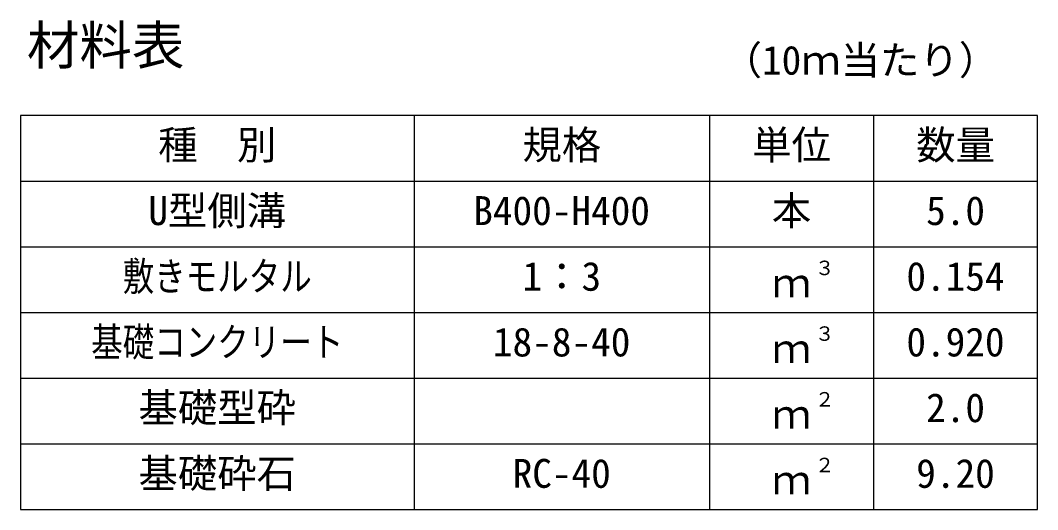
# Model space of a CAD drawing. Units: millimetres, scale not verified. Extents: x -25200 to 25200, y -8910 to 8910.
# Drawn here: x 14280 to 15830, y 4236 to 4981 of the extents above; entities that cross this region are included whole.
import ezdxf
from ezdxf.enums import TextEntityAlignment as Align

# ---------------------------------------------------------------- set-up
doc = ezdxf.new("R2010")
doc.units = ezdxf.units.MM
doc.header["$LTSCALE"] = 30
for name, color, linetype, lineweight in [('0-3_HYO', 3, 'Continuous', 25), ('0-4_HYO2', 4, 'Continuous', 25), ('0-6_TXT', 7, 'Continuous', 25)]:
    doc.layers.add(name, color=color, linetype=linetype, lineweight=lineweight)
doc.styles.add('ＭＳ ゴシック', font='')
doc.styles.get('ＭＳ ゴシック').set_extended_font_data('MS Gothic')

msp = doc.modelspace()

# ---------------------------------------------------------------- linework, layer by layer
at = {"layer": '0-3_HYO'}
for p, q in [((14879.78, 4835.8), (14879.78, 4235.8)), ((15329.78, 4835.8), (15329.78, 4235.8)), ((15579.78, 4835.8), (15579.78, 4235.8)), ((14279.78, 4735.8), (15829.78, 4735.8))]:
    msp.add_line(p, q, dxfattribs=at)
msp.add_lwpolyline([(14279.78, 4235.8), (15829.78, 4235.8), (15829.78, 4835.8), (14279.78, 4835.8)], close=True, dxfattribs=at)
at = {"layer": '0-4_HYO2'}
for p, q in [((14279.78, 4635.8), (15829.78, 4635.8)), ((14279.78, 4535.8), (15829.78, 4535.8)), ((14279.78, 4435.8), (15829.78, 4435.8)), ((14279.78, 4335.8), (15829.78, 4335.8))]:
    msp.add_line(p, q, dxfattribs=at)

# ---------------------------------------------------------------- texts
at = {"layer": '0-6_TXT', "style": 'ＭＳ ゴシック'}
for s, height, p in [('材料表', 58.65, (14289.78, 4895.8)), ('（10ｍ当たり）', 43.99, (15349.78, 4884.8)), ('種\u3000別', 43.99, (14489.78, 4755.8)), ('規格', 43.99, (15044.78, 4755.8)), ('単位', 43.99, (15394.78, 4755.8)), ('数量', 43.99, (15644.78, 4755.8)), ('U型側溝', 43.99, (14474.78, 4655.8)), ('B400-H400', 43.99, (14969.78, 4655.8)), ('本', 43.99, (15424.78, 4655.8)), ('5.0', 43.99, (15659.78, 4655.8)), ('1：3', 43.99, (15044.78, 4555.8)), ('３', 21.99, (15490.32, 4586.17)), ('0.154', 43.99, (15629.78, 4555.8)), ('ｍ', 43.99, (15424.78, 4545.8)), ('18-8-40', 43.99, (14999.78, 4455.8)), ('３', 21.99, (15490.32, 4486.17)), ('0.920', 43.99, (15629.78, 4455.8)), ('ｍ', 43.99, (15424.78, 4445.8)), ('基礎型砕', 43.99, (14459.78, 4355.8)), ('２', 21.99, (15490.32, 4386.17)), ('2.0', 43.99, (15659.78, 4355.8)), ('ｍ', 43.99, (15424.78, 4345.8)), ('基礎砕石', 43.99, (14459.78, 4255.8)), ('RC-40', 43.99, (15029.78, 4255.8)), ('２', 21.99, (15490.32, 4286.17)), ('9.20', 43.99, (15644.78, 4255.8)), ('ｍ', 43.99, (15424.78, 4245.8))]:
    msp.add_text(s, height=height, dxfattribs=at).set_placement(p, align=Align.BOTTOM_LEFT)
at = {"layer": '0-6_TXT', "style": 'ＭＳ ゴシック', "width": 0.8}
for s, p in [('敷きモルタル', (14435.78, 4555.8)), ('基礎コンクリート', (14387.78, 4455.8))]:
    msp.add_text(s, height=43.99, dxfattribs=at).set_placement(p, align=Align.BOTTOM_LEFT)

doc.saveas('drawing.dxf')
